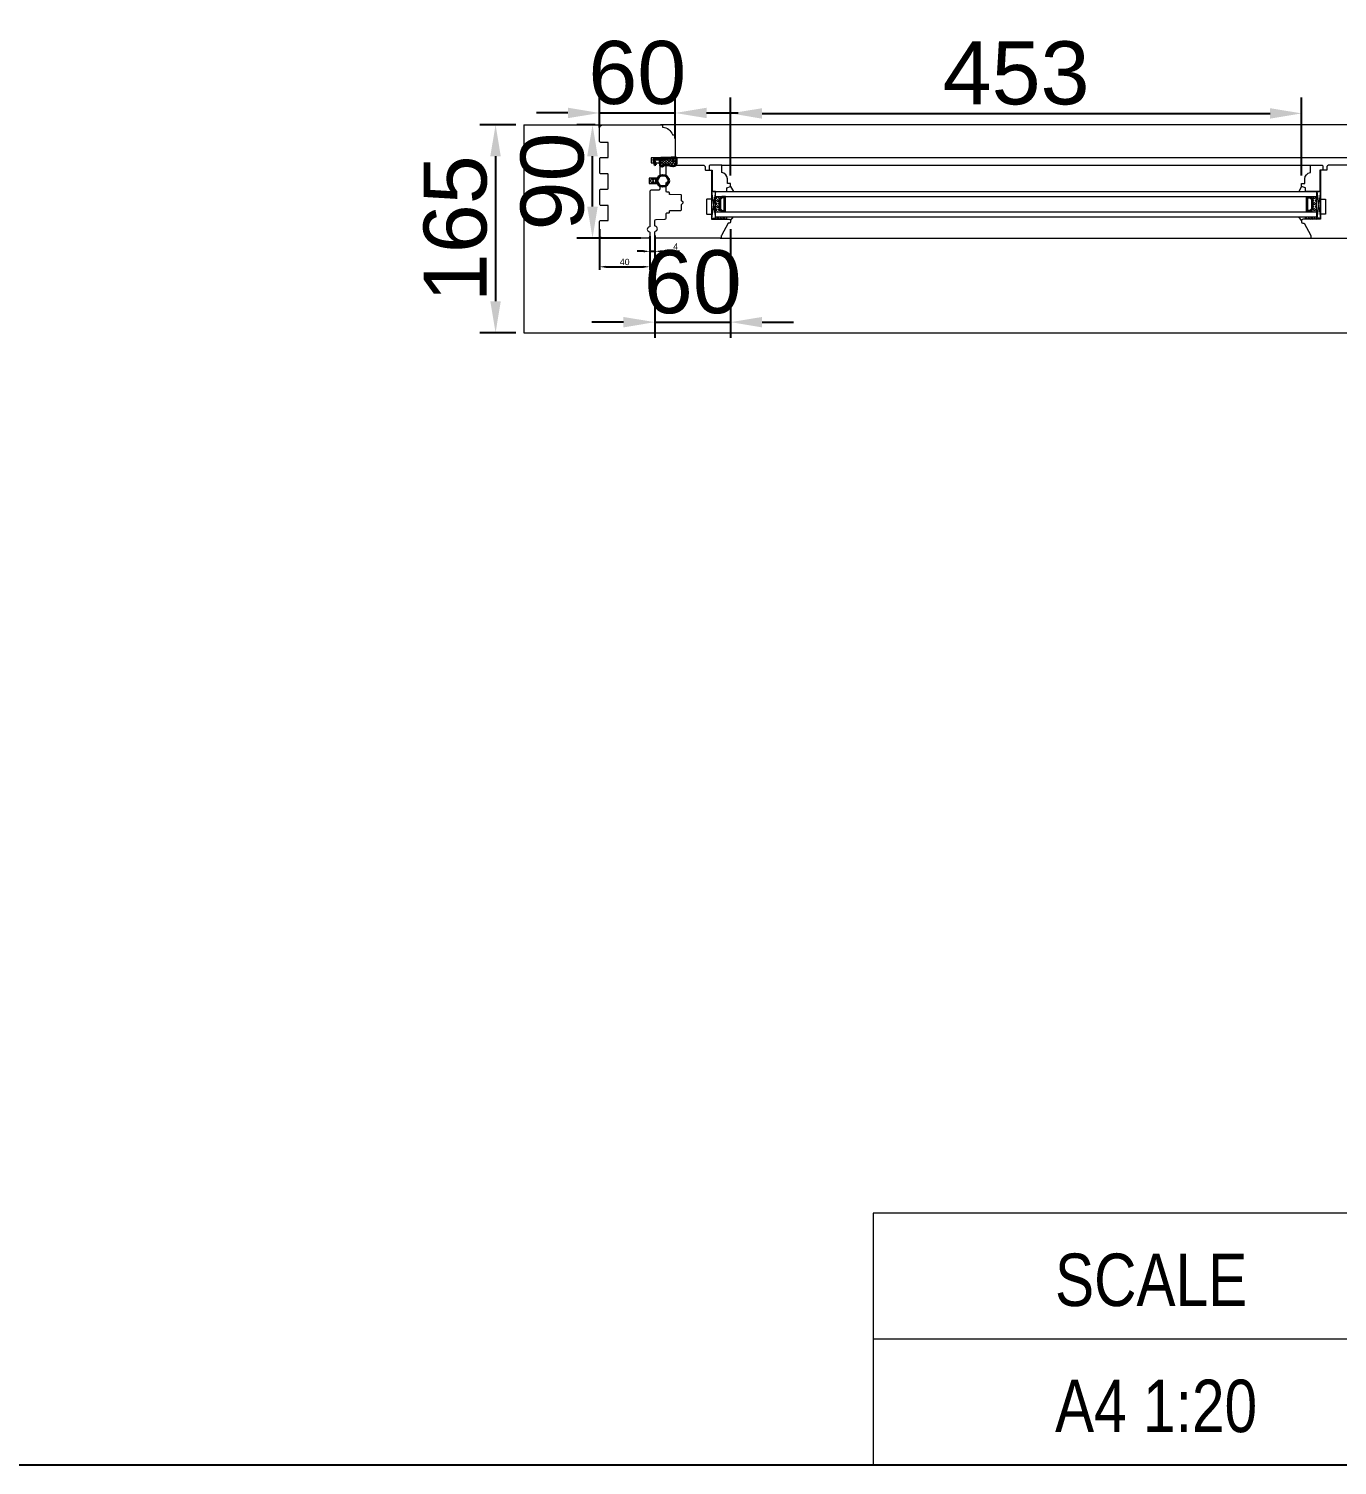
# Model space of a CAD drawing. Header units: millimetres. Extents: x 0 to 182016, y 11 to 3710.
# Drawn here: x 151184 to 152222, y 11 to 1150 of the extents above; entities that cross this region are included whole.
import ezdxf

# ---------------------------------------------------------------- set-up
doc = ezdxf.new("R2010")
doc.units = ezdxf.units.MM
for name, color, linetype, lineweight in [('Matmenys', 10, 'Continuous', 20), ('OTHER', 251, 'Continuous', 13), ('Stakta', 7, 'Continuous', 25), ('Testinės profilio linijos', 7, 'Continuous', 5)]:
    doc.layers.add(name, color=color, linetype=linetype, lineweight=lineweight)
doc.styles.get("Standard").update_dxf_attribs({"font": 'arial.ttf'})
doc.dimstyles.new('2', dxfattribs={"dimscale": 2, "dimtxt": 2.5, "dimasz": 2.5, "dimexe": 1.25, "dimexo": 0.625, "dimtad": 1, "dimtxsty": 'Standard', "dimcen": 2.5, "dimadec": 0, "dimazin": 0, "dimtfac": 1, "dimtmove": 0, "dimatfit": 3, "dimfxl": 1, "dimarcsym": 0})
doc.dimstyles.new('Padidinti matmenys', dxfattribs={"dimscale": 10, "dimtxt": 5, "dimasz": 2.5, "dimexe": 1.25, "dimexo": 0.625, "dimtad": 1, "dimdec": 1, "dimtxsty": 'Standard', "dimcen": 2.5, "dimadec": 0, "dimazin": 0, "dimtfac": 1, "dimtdec": 1, "dimtmove": 0, "dimatfit": 3, "dimfxl": 1, "dimarcsym": 0})

# ---------------------------------------------------------------- blocks, each defined once
blk = doc.blocks.new('*D1606')
at = {"layer": 'Defpoints', "color": 0, "transparency": 16777216}
for p in [(151637.1, 992.8), (151677.1, 987.3), (151677.1, 961.6)]:
    blk.add_point(p, dxfattribs=at)
at = {"layer": 'Matmenys', "color": 0, "lineweight": -2, "transparency": 16777216}
for p, q in [((151637.1, 991.5), (151637.1, 959.1)), ((151677.1, 986), (151677.1, 959.1)), ((151642.1, 961.6), (151672.1, 961.6))]:
    blk.add_line(p, q, dxfattribs=at)
at = {"layer": 'Matmenys', "color": 0, "transparency": 16777216}
for points in [[(151642.1, 962.4), (151642.1, 960.8), (151637.1, 961.6)], [(151672.1, 962.4), (151672.1, 960.8), (151677.1, 961.6)]]:
    blk.add_solid(points, dxfattribs=at)
at = {"layer": 'Matmenys', "color": 0, "lineweight": 5, "transparency": 16777216, "insert": (151657.1, 965.4), "char_height": 5, "attachment_point": 5}
blk.add_mtext('40', dxfattribs=at)
blk = doc.blocks.new('*D1607')
at = {"color": 0, "lineweight": -2, "transparency": 16777216}
for p, q in [((151637.1, 1072), (151637.1, 1096.1)), ((151697.1, 1063.5), (151697.1, 1096.1)), ((151612.1, 1083.6), (151587.1, 1083.6)), ((151637.1, 1083.6), (151697.1, 1083.6)), ((151722.1, 1083.6), (151747.1, 1083.6))]:
    blk.add_line(p, q, dxfattribs=at)
at = {"color": 0, "transparency": 16777216}
for points in [[(151612.1, 1087.8), (151612.1, 1079.5), (151637.1, 1083.6)], [(151722.1, 1087.8), (151722.1, 1079.5), (151697.1, 1083.6)]]:
    blk.add_solid(points, dxfattribs=at)
at = {"layer": 'Defpoints', "color": 0, "transparency": 16777216}
for p in [(151697.1, 1083.6), (151637.1, 1065.8), (151697.1, 1057.3)]:
    blk.add_point(p, dxfattribs=at)
at = {"color": 0, "lineweight": 5, "transparency": 16777216, "insert": (151667.1, 1115.4), "char_height": 50, "attachment_point": 5}
blk.add_mtext('60', dxfattribs=at)
blk = doc.blocks.new('*D1608')
at = {"color": 0, "lineweight": -2, "transparency": 16777216}
for p, q in [((151741.1, 991.5), (151741.1, 905.2)), ((151681.1, 981.3), (151681.1, 905.2)), ((151656.1, 917.7), (151631.1, 917.7)), ((151681.1, 917.7), (151741.1, 917.7)), ((151766.1, 917.7), (151791.1, 917.7))]:
    blk.add_line(p, q, dxfattribs=at)
at = {"color": 0, "transparency": 16777216}
for points in [[(151656.1, 921.8), (151656.1, 913.5), (151681.1, 917.7)], [(151766.1, 921.8), (151766.1, 913.5), (151741.1, 917.7)]]:
    blk.add_solid(points, dxfattribs=at)
at = {"layer": 'Defpoints', "color": 0, "transparency": 16777216}
for p in [(151741.1, 997.8), (151681.1, 987.5), (151741.1, 917.7)]:
    blk.add_point(p, dxfattribs=at)
at = {"color": 0, "lineweight": 5, "transparency": 16777216, "insert": (151711.1, 949.4), "char_height": 50, "attachment_point": 5}
blk.add_mtext('60', dxfattribs=at)
blk = doc.blocks.new('*D1609')
at = {"color": 0, "lineweight": -2, "transparency": 16777216}
for p, q in [((151633.8, 1074.3), (151619.1, 1074.3)), ((151631.6, 1009.3), (151631.6, 1049.3)), ((151669.8, 984.3), (151619.1, 984.3))]:
    blk.add_line(p, q, dxfattribs=at)
at = {"color": 0, "transparency": 16777216}
for points in [[(151627.4, 1049.3), (151635.7, 1049.3), (151631.6, 1074.3)], [(151627.4, 1009.3), (151635.7, 1009.3), (151631.6, 984.3)]]:
    blk.add_solid(points, dxfattribs=at)
at = {"layer": 'Defpoints', "color": 0, "transparency": 16777216}
for p in [(151631.6, 1074.3), (151640.1, 1074.3), (151676.1, 984.3)]:
    blk.add_point(p, dxfattribs=at)
at = {"color": 0, "lineweight": 5, "transparency": 16777216, "insert": (151599.8, 1029.3), "char_height": 50, "attachment_point": 5, "rotation": 90}
blk.add_mtext('90', dxfattribs=at)
blk = doc.blocks.new('*D1610')
at = {"layer": 'Defpoints', "color": 0, "transparency": 16777216}
for p in [(151677.1, 987.3), (151681.1, 987.5), (151681.1, 973.9)]:
    blk.add_point(p, dxfattribs=at)
at = {"layer": 'Matmenys', "color": 0, "lineweight": -2, "transparency": 16777216}
for p, q in [((151677.1, 986), (151677.1, 971.4)), ((151681.1, 986.3), (151681.1, 971.4)), ((151672.1, 973.9), (151667.1, 973.9)), ((151677.1, 973.9), (151681.1, 973.9)), ((151686.1, 973.9), (151700.5, 973.9))]:
    blk.add_line(p, q, dxfattribs=at)
at = {"layer": 'Matmenys', "color": 0, "transparency": 16777216}
for points in [[(151672.1, 974.7), (151672.1, 973), (151677.1, 973.9)], [(151686.1, 974.7), (151686.1, 973), (151681.1, 973.9)]]:
    blk.add_solid(points, dxfattribs=at)
at = {"layer": 'Matmenys', "color": 0, "lineweight": 5, "transparency": 16777216, "insert": (151697.5, 977.6), "char_height": 5, "attachment_point": 5}
blk.add_mtext('4', dxfattribs=at)
blk = doc.blocks.new('*D2053')
at = {"color": 0, "lineweight": -2, "transparency": 16777216}
for p, q in [((151570.8, 1074.3), (151542.2, 1074.3)), ((151554.7, 1049.3), (151554.7, 934.3)), ((151570.8, 909.3), (151542.2, 909.3))]:
    blk.add_line(p, q, dxfattribs=at)
at = {"color": 0, "transparency": 16777216}
for points in [[(151550.5, 1049.3), (151558.8, 1049.3), (151554.7, 1074.3)], [(151550.5, 934.3), (151558.8, 934.3), (151554.7, 909.3)]]:
    blk.add_solid(points, dxfattribs=at)
at = {"layer": 'Defpoints', "color": 0, "transparency": 16777216}
for p in [(151577.1, 1074.3), (151554.7, 909.3), (151577.1, 909.3)]:
    blk.add_point(p, dxfattribs=at)
at = {"color": 0, "lineweight": 5, "transparency": 16777216, "insert": (151522.9, 991.8), "char_height": 50, "attachment_point": 5, "rotation": 90}
blk.add_mtext('165', dxfattribs=at)
blk = doc.blocks.new('*D1227')
at = {"color": 0, "lineweight": -2, "transparency": 16777216}
for p, q in [((151741.1, 1034), (151741.1, 1095.8)), ((152194.1, 1034), (152194.1, 1095.8)), ((151766.1, 1083.3), (152169.1, 1083.3))]:
    blk.add_line(p, q, dxfattribs=at)
at = {"color": 0, "transparency": 16777216}
for points in [[(151766.1, 1087.4), (151766.1, 1079.1), (151741.1, 1083.3)], [(152169.1, 1087.4), (152169.1, 1079.1), (152194.1, 1083.3)]]:
    blk.add_solid(points, dxfattribs=at)
at = {"layer": 'Defpoints', "color": 0, "transparency": 16777216}
for p in [(152194.1, 1083.3), (151741.1, 1027.8), (152194.1, 1027.8)]:
    blk.add_point(p, dxfattribs=at)
at = {"color": 0, "lineweight": 5, "transparency": 16777216, "insert": (151967.6, 1115.1), "char_height": 50, "attachment_point": 5}
blk.add_mtext('453', dxfattribs=at)

msp = doc.modelspace()

# ---------------------------------------------------------------- hatches: boundary and pattern name
at = {"lineweight": 0}
h = msp.add_hatch(dxfattribs=at)
h.set_pattern_fill('HEX', color=256, scale=0.25, angle=90, style=0)
h.set_pattern_definition([(90, (133381.792, -11902.136), (1.374815, -4e-16), [0.79375, -1.5875]), (330, (133381.792, -11902.136), (-0.6874075, -1.190624716), [0.79375, -1.5875]), (30, (133381.792, -11901.3422), (0.6874075, -1.190624716), [0.79375, -1.5875])])
h.paths.add_polyline_path([(151729.0629916, 1005.2723005), (151734.0629916, 1005.2723005), (151732.0629916, 1007.2723005), (151732.0629916, 1015.2723005), (151734.0629916, 1017.2723005), (151729.0629916, 1017.2730095)])
h = msp.add_hatch(dxfattribs=at)
h.set_pattern_fill('JIS_WOOD', color=256, angle=90, style=0)
h.set_pattern_definition([(45, (133381.792, -11902.136), (0.5, -0.5), [])])
h.paths.add_polyline_path([(151732.0629916, 1015.2723005), (151732.0629916, 1007.2723005), (151734.0629916, 1005.2723005), (151737.0629916, 1005.2723005), (151737.0807251, 1017.308883), (151734.0629916, 1017.2723005)])
h.paths.add_polyline_path([(151733.0629916, 1007.686514), (151733.0629916, 1014.8580869), (151734.4772052, 1016.2723005), (151736.0629916, 1016.2723005), (151736.0629916, 1006.2723005), (151734.4772052, 1006.2723005)], flags=16)
h = msp.add_hatch(dxfattribs=at)
h.set_pattern_fill('JIS_WOOD', color=256, angle=90, style=0)
h.set_pattern_definition([(45, (133455.2891, -11902.136), (0.5, -0.5), [])])
h.paths.add_polyline_path([(152203.0602217, 1015.2723005), (152203.0602217, 1007.2723005), (152201.0602217, 1005.2723005), (152198.0602217, 1005.2723005), (152198.0424883, 1017.308883), (152201.0602217, 1017.2723005)])
h.paths.add_polyline_path([(152202.0602217, 1007.686514), (152202.0602217, 1014.8580869), (152200.6460082, 1016.2723005), (152199.0602217, 1016.2723005), (152199.0602217, 1006.2723005), (152200.6460082, 1006.2723005)], flags=16)
h = msp.add_hatch(dxfattribs=at)
h.set_pattern_fill('HEX', color=256, scale=0.25, angle=90, style=0)
h.set_pattern_definition([(90, (133455.2891, -11902.136), (1.374815, -4e-16), [0.79375, -1.5875]), (330, (133455.2891, -11902.136), (-0.6874075, -1.190624716), [0.79375, -1.5875]), (30, (133455.2891, -11901.3422), (0.6874075, -1.190624716), [0.79375, -1.5875])])
h.paths.add_polyline_path([(152206.0602217, 1005.2723005), (152201.0602217, 1005.2723005), (152203.0602217, 1007.2723005), (152203.0602217, 1015.2723005), (152201.0602217, 1017.2723005), (152206.0602217, 1017.2730095)])
at = {"lineweight": 0, "ltscale": 0.5}
h = msp.add_hatch(dxfattribs=at)
h.set_pattern_fill('ANSI37', color=256, scale=0.5, angle=90, style=0)
h.set_pattern_definition([(135, (151725.563, 999.273), (-1.12253, -1.12253), []), (225, (151725.563, 999.273), (1.12253, -1.12253), [])])
h.paths.add_polyline_path([(151738.0629916, 1001.2730095), (151729.0629916, 1001.2730095), (151729.0629916, 999.2730095), (151738.0629916, 999.2730095)])
h = msp.add_hatch(dxfattribs=at)
h.set_pattern_fill('ANSI37', color=256, scale=0.5, angle=90, style=0)
h.set_pattern_definition([(135, (151799.0601, 999.273), (-1.122532, -1.122532), []), (225, (151799.0601, 999.273), (1.122532, -1.122532), [])])
h.paths.add_polyline_path([(152197.0602217, 1001.2730095), (152206.0602217, 1001.2730095), (152206.0602217, 999.2730095), (152197.0602217, 999.2730095)])
at = {"layer": 'Matmenys'}
h = msp.add_hatch(dxfattribs=at)
h.set_pattern_fill('ANSI37', color=252, scale=0.5, angle=-180, style=0)
h.set_pattern_definition([(225, (-4231.9268, -1098434.419), (1.1225320151, -1.1225320151), []), (315, (-4231.9268, -1098434.419), (1.1225320151, 1.1225320151), [])])
edge = h.paths.add_edge_path()
edge.add_arc((151695.1488398, 1047.3927394), 0.1, 363.5893456117, 453.5893456117, ccw=False)
edge.add_line((151695.2486437, 1047.3989999), (151695.3457269, 1045.8513141))
edge.add_arc((151695.5952365, 1045.8669653), 0.25, 183.5893456117, 363.5893456117)
edge.add_line((151695.8447461, 1045.8826166), (151695.7163604, 1047.9293215))
edge.add_arc((151695.6165565, 1047.923061), 0.1, 363.5893456117, 453.589345619)
edge.add_line((151695.6102961, 1048.0228649), (151695.6055511, 1048.0985079))
edge.add_line((151695.6055511, 1048.0985079), (151697.587352, 1048.2228222))
edge.add_spline(control_points=[(151697.587352, 1048.2228222), (151697.6665105, 1048.2110199), (151697.7365021, 1048.1998443), (151697.820253, 1048.1780504), (151697.8438173, 1048.1686646), (151697.8677003, 1048.1559697), (151697.8757599, 1048.1497205), (151697.9002477, 1048.1241317), (151697.9191406, 1048.0948947), (151697.952844, 1047.9905749), (151697.9659659, 1047.9176426), (151697.9856681, 1047.6646596), (151697.9751697, 1047.4508255), (151697.9558416, 1047.0083471), (151697.9513662, 1046.7890182), (151697.95029, 1046.3691273), (151697.953322, 1046.1660411), (151697.9660324, 1045.5758338), (151697.9792089, 1045.2077837), (151697.9789472, 1044.4546023), (151697.9604509, 1044.0778524), (151697.8572645, 1043.484748), (151697.7973705, 1043.257177), (151697.6443349, 1042.8600758), (151697.5615855, 1042.6882881), (151697.3575853, 1042.3471204), (151697.2374705, 1042.1809177), (151696.9700254, 1041.889758), (151696.8223517, 1041.766178), (151696.5411672, 1041.6064593), (151696.4058709, 1041.5589053), (151696.1045721, 1041.4993004), (151695.9409721, 1041.488597), (151695.3563753, 1041.5023409), (151694.8924597, 1041.5970951), (151693.9999636, 1041.7688374), (151693.5728833, 1041.852532), (151692.4945347, 1042.0637183), (151691.8364841, 1042.1974524), (151690.8433822, 1042.3223784), (151690.5397811, 1042.3528723), (151689.9177375, 1042.3772077), (151689.6018334, 1042.369667), (151689.0526252, 1042.2847826), (151688.8165418, 1042.2234439), (151688.4158904, 1042.0509836), (151688.2572578, 1041.9561351), (151687.9585991, 1041.7718668), (151687.8171418, 1041.6820093), (151687.5153589, 1041.5259262), (151687.3503062, 1041.455956), (151686.9851845, 1041.3362248), (151686.7842344, 1041.2932223), (151686.4448178, 1041.2693236), (151686.3028323, 1041.2825294), (151686.1076116, 1041.3425687), (151686.0422838, 1041.3793088), (151685.9155605, 1041.4878579), (151685.8563826, 1041.5599241), (151685.6993051, 1041.8240117), (151685.6178054, 1042.06512), (151685.5011881, 1042.615531), (151685.4646566, 1042.9237261), (151685.4113851, 1043.5199439), (151685.3921626, 1043.8074948), (151685.3488032, 1044.3379847), (151685.326667, 1044.5862432), (151685.2904527, 1044.9910455), (151685.2763663, 1045.1484488), (151685.2482442, 1045.4723812), (151685.2332081, 1045.6506984), (151685.1649231, 1045.9535655), (151685.1292881, 1046.0713875), (151685.0336913, 1046.2838663), (151684.9805444, 1046.3777811), (151684.8619036, 1046.5229748), (151684.8062814, 1046.5779929), (151684.6825142, 1046.6670849), (151684.6188871, 1046.6999643), (151684.5000231, 1046.7481325), (151684.4429461, 1046.7650137), (151684.3423657, 1046.7909576), (151684.2979701, 1046.8006752), (151684.2569738, 1046.8097112)], knot_values=[0, 0, 0, 0, 0.2245066002, 0.2245066002, 0.377043448, 0.377043448, 0.5295802957, 0.5295802957, 0.8082977366, 0.8082977366, 1.0870151774, 1.0870151774, 1.6244414062, 1.6244414062, 2.161867635, 2.161867635, 2.6992938638, 2.6992938638, 3.7741463214, 3.7741463214, 5.0334406395, 5.0334406395, 5.8656302806, 5.8656302806, 6.5060139406, 6.5060139406, 7.1463976006, 7.1463976006, 7.7996240151, 7.7996240151, 8.3563201169, 8.3563201169, 8.9130162187, 8.9130162187, 10.239934143, 10.239934143, 11.5668520673, 11.5668520673, 13.5970761059, 13.5970761059, 14.4582175179, 14.4582175179, 15.3193589298, 15.3193589298, 15.9856015553, 15.9856015553, 16.5061017172, 16.5061017172, 17.0266018791, 17.0266018791, 17.547102041, 17.547102041, 18.1672448488, 18.1672448488, 18.7176261004, 18.7176261004, 19.1465766047, 19.1465766047, 19.5755271091, 19.5755271091, 20.3898249977, 20.3898249977, 21.2041228863, 21.2041228863, 21.9655448497, 21.9655448497, 22.7269668131, 22.7269668131, 23.2229068178, 23.2229068178, 23.7188468224, 23.7188468224, 24.0184411081, 24.0184411081, 24.2549295987, 24.2549295987, 24.4119994701, 24.4119994701, 24.5501072405, 24.5501072405, 24.6882150108, 24.6882150108, 24.8099116426, 24.8099116426, 24.8099116426, 24.8099116426], degree=3, periodic=0)
edge.add_line((151684.2569738, 1046.8097112), (151695.1425793, 1047.4925432))

# ---------------------------------------------------------------- linework, layer by layer
at = {"lineweight": 5}
for p, q in [((151577.0629913, 1074.2730095), (151577.0629913, 909.2730095)), ((151577.0629913, 1074.2730095), (151640.0629916, 1074.2730095)), ((151577.0629913, 909.2730095), (154162.0519125, 909.2730095))]:
    msp.add_line(p, q, dxfattribs=at)
at = {"color": 1}
for p, q in [((151697.6315923, 1048.5195423), (151682.3067768, 1047.5582476)), ((151697.587352, 1048.2228222), (151682.3524073, 1047.2671649)), ((151684.192401, 1046.516743), (151682.4319497, 1046.4063134))]:
    msp.add_line(p, q, dxfattribs=at)
for p, q in [((151680.6551047, 1048.0865894), (151679.6247634, 1047.0201247)), ((151679.6247634, 1047.0201247), (151679.6560659, 1046.5211055)), ((151679.6560659, 1046.5211055), (151679.8033518, 1046.5303445)), ((151679.8033518, 1046.5303445), (151680.7867983, 1042.183254)), ((151680.3088142, 1046.5620511), (151695.1425793, 1047.4925432)), ((151680.3088142, 1046.5620511), (151680.5460091, 1045.5135879)), ((151681.4027454, 1048.1334874), (151680.3520321, 1047.0657448)), ((151680.3520321, 1047.0657448), (151695.6102961, 1048.0228649)), ((151680.5460091, 1045.5135879), (151681.0336851, 1045.6239153)), ((151680.6551047, 1048.0865894), (151681.4027454, 1048.1334874)), ((151680.7867983, 1042.183254), (151681.7621503, 1042.4039088)), ((151681.0336851, 1045.6239153), (151681.7621503, 1042.4039088)), ((151695.2486437, 1047.3989999), (151695.3457269, 1045.8513141)), ((151695.6102961, 1048.0228649), (151695.6055511, 1048.0985079)), ((151695.7163604, 1047.9293215), (151695.8447461, 1045.8826166))]:
    msp.add_line(p, q)
at = {"lineweight": 9}
for p, q in [((151734.0629916, 1042.2730095), (152201.0602217, 1042.2730095)), ((151729.0630767, 1021.2730095), (152206.0601367, 1021.2730095)), ((151729.0630767, 1017.2730095), (152206.0601367, 1017.2730095)), ((151729.0630767, 1005.2730095), (152206.0601367, 1005.2730095)), ((151729.0630767, 1001.2730095), (152206.0601367, 1001.2730095))]:
    msp.add_line(p, q, dxfattribs=at)
at = {"lineweight": 0}
for p, q in [((151729.0629916, 1021.2723005), (151726.0629916, 1000.2723005)), ((151726.0629916, 1021.2723005), (151729.0629916, 1000.2723005)), ((151741.0629916, 1025.2730095), (151743.3496568, 1021.2730095)), ((152194.0602217, 1025.2730095), (152191.7735566, 1021.2730095)), ((152206.0602217, 1021.2723005), (152209.0602217, 1000.2723005)), ((152209.0602217, 1021.2723005), (152206.0602217, 1000.2723005)), ((151738.0629916, 999.2730095), (151738.0629916, 1001.2730095)), ((151741.0629916, 998.2730095), (151743.3496568, 1001.2730095)), ((152194.0602217, 998.2730095), (152191.7735566, 1001.2730095)), ((152197.0602217, 999.2730095), (152197.0602217, 1001.2730095)), ((152206.0602217, 999.2730095), (152206.0602217, 1002.2730095)), ((155554.5935085, 210.9357406), (151854.1332241, 210.9357406)), ((151854.1332241, 210.9357406), (151854.1332241, 10.9108603)), ((152581.0997415, 110.9233004), (151854.1332241, 110.9233004))]:
    msp.add_line(p, q, dxfattribs=at)
msp.add_lwpolyline([(155554.5935085, 3710.4502728), (155554.5935085, 10.9108603), (150055.2781657, 10.9108603), (150055.2781657, 3710.4502728)], close=True)
for points in [[(151734.0629916, 1036.2730095), (151734.0629916, 1042.2730095), (151725.0629916, 1042.2730095, 0.4142135624), (151724.0629916, 1041.2730095), (151724.0629916, 1038.2730095), (151726.5629916, 1038.2730095), (151726.5629916, 1021.2730095), (151738.0629916, 1021.2730095), (151738.0629916, 1024.2730095), (151741.0629916, 1025.2730095), (151741.0629916, 1027.7730095), (151738.5629916, 1027.7730095), (151738.5629916, 1031.2980723, 0.3851703882), (151734.0629916, 1036.2730095)], [(152201.0602217, 1036.2730095), (152201.0602217, 1042.2730095), (152210.0602217, 1042.2730095, -0.4142135624), (152211.0602217, 1041.2730095), (152211.0602217, 1038.2730095), (152208.5602217, 1038.2730095), (152208.5602217, 1021.2730095), (152197.0602217, 1021.2730095), (152197.0602217, 1024.2730095), (152194.0602217, 1025.2730095), (152194.0602217, 1027.7730095), (152196.5602217, 1027.7730095), (152196.5602217, 1031.2980723, -0.3851703882), (152201.0602217, 1036.2730095)]]:
    msp.add_lwpolyline(points, format="xyb", dxfattribs=at)
for points in [[(151726.0629916, 1021.2723005), (151726.0629916, 1000.2723005), (151729.0629916, 1000.2723005), (151729.0629916, 1021.2723005)], [(151732.0629916, 1015.2723005), (151732.0629916, 1007.2723005), (151734.0629916, 1005.2723005), (151737.0629916, 1005.2723005), (151737.0629916, 1017.2723005), (151734.0629916, 1017.2723005)], [(151733.0629916, 1014.8580869), (151733.0629916, 1007.686514), (151734.4772052, 1006.2723005), (151736.0629916, 1006.2723005), (151736.0629916, 1016.2723005), (151734.4772052, 1016.2723005)], [(152203.0602217, 1015.2723005), (152203.0602217, 1007.2723005), (152201.0602217, 1005.2723005), (152198.0602217, 1005.2723005), (152198.0602217, 1017.2723005), (152201.0602217, 1017.2723005)], [(152202.0602217, 1014.8580869), (152202.0602217, 1007.686514), (152200.6460082, 1006.2723005), (152199.0602217, 1006.2723005), (152199.0602217, 1016.2723005), (152200.6460082, 1016.2723005)], [(152209.0602217, 1021.2723005), (152209.0602217, 1000.2723005), (152206.0602217, 1000.2723005), (152206.0602217, 1021.2723005)]]:
    msp.add_lwpolyline(points, close=True, dxfattribs=at)
at = {"color": 18, "linetype": 'ByBlock', "true_color": 0x000000}
for radius in [4.85, 4.25]:
    msp.add_circle((151687.4555058, 1029.771944), radius, dxfattribs=at)
for centre, radius, start, end in [((151695.1488398, 1047.3927394), 0.1, 3.5893456092, 93.5893456125), ((151695.5952365, 1045.8669653), 0.25, 183.5893456092, 3.5893456092), ((151695.6165565, 1047.923061), 0.1, 3.5893456092, 93.5893456125)]:
    msp.add_arc(centre, radius, start, end)
at = {"color": 1}
msp.add_spline([(151697.6315923, 1048.5195423), (151697.9930926, 1048.4290455), (151698.2626335, 1047.1551871), (151697.7742442, 1042.4628141), (151696.7310464, 1041.3728078), (151694.5675745, 1041.3541914), (151692.8695347, 1041.6845653), (151690.7040938, 1042.0314817), (151688.6673721, 1041.8320529), (151687.8391274, 1041.3558839), (151685.9845872, 1041.0756205), (151685.0921413, 1043.7877991), (151684.9649738, 1045.2666747), (151684.8470024, 1045.9539426), (151684.5447968, 1046.3958279), (151684.192401, 1046.516743)], degree=3, dxfattribs=at)
msp.add_open_spline([(151697.587352, 1048.2228222), (151697.6665105, 1048.2110199), (151697.7365021, 1048.1998443), (151697.820253, 1048.1780504), (151697.8438173, 1048.1686646), (151697.8677003, 1048.1559697), (151697.8757599, 1048.1497205), (151697.9002477, 1048.1241317), (151697.9191406, 1048.0948947), (151697.952844, 1047.9905749), (151697.9659659, 1047.9176426), (151697.9856681, 1047.6646596), (151697.9751697, 1047.4508255), (151697.9558416, 1047.0083471), (151697.9513662, 1046.7890182), (151697.95029, 1046.3691273), (151697.953322, 1046.1660411), (151697.9660324, 1045.5758338), (151697.9792089, 1045.2077837), (151697.9789472, 1044.4546023), (151697.9604509, 1044.0778524), (151697.8572645, 1043.484748), (151697.7973705, 1043.257177), (151697.6443349, 1042.8600758), (151697.5615855, 1042.6882881), (151697.3575853, 1042.3471204), (151697.2374705, 1042.1809177), (151696.9700254, 1041.889758), (151696.8223517, 1041.766178), (151696.5411672, 1041.6064593), (151696.4058709, 1041.5589053), (151696.1045721, 1041.4993004), (151695.9409721, 1041.488597), (151695.3563753, 1041.5023409), (151694.8924597, 1041.5970951), (151693.9999636, 1041.7688374), (151693.5728833, 1041.852532), (151692.4945347, 1042.0637183), (151691.8364841, 1042.1974524), (151690.8433822, 1042.3223784), (151690.5397811, 1042.3528723), (151689.9177375, 1042.3772077), (151689.6018334, 1042.369667), (151689.0526252, 1042.2847826), (151688.8165418, 1042.2234439), (151688.4158904, 1042.0509836), (151688.2572578, 1041.9561351), (151687.9585991, 1041.7718668), (151687.8171418, 1041.6820093), (151687.5153589, 1041.5259262), (151687.3503062, 1041.455956), (151686.9851845, 1041.3362248), (151686.7842344, 1041.2932223), (151686.4448178, 1041.2693236), (151686.3028323, 1041.2825294), (151686.1076116, 1041.3425687), (151686.0422838, 1041.3793088), (151685.9155605, 1041.4878579), (151685.8563826, 1041.5599241), (151685.6993051, 1041.8240117), (151685.6178054, 1042.06512), (151685.5011881, 1042.615531), (151685.4646566, 1042.9237261), (151685.4113851, 1043.5199439), (151685.3921626, 1043.8074948), (151685.3488032, 1044.3379847), (151685.326667, 1044.5862432), (151685.2904527, 1044.9910455), (151685.2763663, 1045.1484488), (151685.2482442, 1045.4723812), (151685.2332081, 1045.6506984), (151685.1649231, 1045.9535655), (151685.1292881, 1046.0713875), (151685.0336913, 1046.2838663), (151684.9805444, 1046.3777811), (151684.8619036, 1046.5229748), (151684.8062814, 1046.5779929), (151684.6825142, 1046.6670849), (151684.6188871, 1046.6999643), (151684.5000231, 1046.7481325), (151684.4429461, 1046.7650137), (151684.3423657, 1046.7909576), (151684.2979701, 1046.8006752), (151684.2569738, 1046.8097112)], degree=3, knots=[0, 0, 0, 0, 0.2245066002, 0.2245066002, 0.377043448, 0.377043448, 0.5295802957, 0.5295802957, 0.8082977366, 0.8082977366, 1.0870151774, 1.0870151774, 1.6244414062, 1.6244414062, 2.161867635, 2.161867635, 2.6992938638, 2.6992938638, 3.7741463214, 3.7741463214, 5.0334406395, 5.0334406395, 5.8656302806, 5.8656302806, 6.5060139406, 6.5060139406, 7.1463976006, 7.1463976006, 7.7996240151, 7.7996240151, 8.3563201169, 8.3563201169, 8.9130162187, 8.9130162187, 10.239934143, 10.239934143, 11.5668520673, 11.5668520673, 13.5970761059, 13.5970761059, 14.4582175179, 14.4582175179, 15.3193589298, 15.3193589298, 15.9856015553, 15.9856015553, 16.5061017172, 16.5061017172, 17.0266018791, 17.0266018791, 17.547102041, 17.547102041, 18.1672448488, 18.1672448488, 18.7176261004, 18.7176261004, 19.1465766047, 19.1465766047, 19.5755271091, 19.5755271091, 20.3898249977, 20.3898249977, 21.2041228863, 21.2041228863, 21.9655448497, 21.9655448497, 22.7269668131, 22.7269668131, 23.2229068178, 23.2229068178, 23.7188468224, 23.7188468224, 24.0184411081, 24.0184411081, 24.2549295987, 24.2549295987, 24.4119994701, 24.4119994701, 24.5501072405, 24.5501072405, 24.6882150108, 24.6882150108, 24.8099116426, 24.8099116426, 24.8099116426, 24.8099116426], dxfattribs=at)
at = {"layer": 'OTHER'}
msp.add_lwpolyline([(151682.652296, 1029.1619178), (151681.2363871, 1029.1619178), (151681.2363871, 1027.5166365), (151680.710705, 1027.5166365), (151679.967364, 1029.1619178), (151679.1747443, 1029.1619178), (151679.1747443, 1027.5166365), (151678.9558535, 1027.5166365), (151677.4529723, 1029.771944), (151678.9558535, 1032.0272515), (151679.1747443, 1032.0272515), (151679.1747443, 1030.3819701), (151679.967364, 1030.3819701), (151680.710705, 1032.0272515), (151681.2363871, 1032.0272515), (151681.2363871, 1030.3819701), (151682.652296, 1030.3819701)], dxfattribs=at)
at = {"layer": 'Stakta', "color": 18, "lineweight": 5, "true_color": 0x000000}
for points in [[(151685.0629916, 1034.576351, -0.2720281141), (151684.8063781, 1034.1395868, 0.164173551), (151682.6576669, 1031.771944), (151676.5629916, 1031.771944), (151676.5629916, 1027.771944), (151682.6576669, 1027.771944, 0.164173551), (151684.8063781, 1025.4043012, -0.2720281141), (151685.0629916, 1024.9675369), (151685.0629916, 1023.3341357, -0.4116598905), (151684.0717182, 1022.3341738), (151678.0542651, 1022.2816602, 0.4116598905), (151677.0629916, 1021.2816983), (151677.0629916, 993.7224993, -0.3563939587), (151676.6629916, 993.2326013, 0.8164965809), (151676.6629916, 989.3134177, -0.3563939587), (151677.0629916, 988.8235198), (151677.0629916, 985.7730095, -0.4142135624), (151675.5629916, 984.2730095), (151640.0629913, 984.2730095, -0.4142135624), (151637.0629913, 987.2730095), (151637.0629913, 997.2730095, -0.4142135624), (151638.0629913, 998.2730095), (151643.5629913, 998.2730095, 0.4142135624), (151644.0629913, 998.7730095), (151644.0629913, 1009.7730095, 0.4142135624), (151643.5629913, 1010.2730095), (151638.2629913, 1010.2730095, -0.4142135624), (151637.2629913, 1011.2730095), (151637.2629913, 1022.2730095, -0.4142135624), (151638.2629913, 1023.2730095), (151643.5629913, 1023.2730095, 0.4142135624), (151644.0629913, 1023.7730095), (151644.0629913, 1034.7730095, 0.4142135624), (151643.5629913, 1035.2730095), (151638.2629913, 1035.2730095, -0.4142135624), (151637.2629913, 1036.2730095), (151637.2629913, 1047.2730095, -0.4142135624), (151638.2629913, 1048.2730095), (151643.5629913, 1048.2730095, 0.4142135624), (151644.0629913, 1048.7730095), (151644.0629913, 1059.7730095, 0.4142135624), (151643.5629913, 1060.2730095), (151638.0629913, 1060.2730095, -0.4142135624), (151637.0629913, 1061.2730095), (151637.0629913, 1071.2730095, -0.4142135624), (151640.0629913, 1074.2730095), (151686.0629916, 1074.2730095, -0.4142135624), (151687.0629916, 1073.2730095), (151687.0629916, 1072.5636829, 0.4001549105), (151687.3485263, 1072.2640318, -0.3090857966), (151694.997837, 1066.4757486, 0.3199404334), (151695.2796601, 1066.2711187), (151696.0717182, 1066.2642065, -0.4116598905), (151697.0629916, 1065.2642446), (151697.0629916, 1049.3690431, -0.4116598905), (151696.0717182, 1048.3690812), (151686.0542651, 1048.2816602, 0.2023892741), (151685.3404345, 1047.9730095), (151678.0629916, 1047.9730095), (151678.0629916, 1043.9730095), (151685.0629916, 1043.9730095)], [(151692.5629916, 1004.6627162), (151692.5629916, 1005.7158378, -0.4091108014), (151693.0542654, 1006.2157616), (151701.7682274, 1006.3678644, 0.4091108014), (151702.0629916, 1006.6678187), (151702.0629916, 1010.6916387, -0.1989123674), (151702.2094383, 1011.0451921), (151703.4751237, 1012.3108775, 0.4142135624), (151703.4751237, 1012.7351416), (151702.2094383, 1014.000827, -0.1989123674), (151702.0629916, 1014.3543804), (151702.0629916, 1018.3782003, 0.4091108014), (151701.7682274, 1018.6781547), (151693.0542654, 1018.8302574, -0.4091108014), (151692.5629916, 1019.3301813), (151692.5629916, 1020.3833029, 0.4040262259), (151692.2734615, 1020.6831201), (151690.5455419, 1020.7434604, -0.4040262258), (151690.0629916, 1021.2431558), (151690.0629916, 1028.3235198, -0.3563939587), (151690.4629916, 1028.8134177, 0.8164965809), (151690.4629916, 1032.7326013, -0.3563939587), (151690.0629916, 1033.2224993), (151690.0629916, 1041.2730095, -0.4142135624), (151691.0629916, 1042.2730095), (151719.0629916, 1042.2730095, -0.4142135624), (151721.0629916, 1040.2730095), (151721.0629916, 1038.5704029, 0.4116598905), (151721.3603737, 1038.2704143), (151725.5673549, 1038.2337005, -0.4116598905), (151726.0629916, 1037.7337196), (151726.0629916, 1015.8035726, -0.4116598905), (151725.5673549, 1015.3035916), (151722.3603737, 1015.2756047, 0.4116598905), (151722.0629916, 1014.9756162), (151722.0629916, 1003.5704029, 0.4116598905), (151722.3603737, 1003.2704143), (151725.5673549, 1003.2424274, -0.4116598905), (151726.0629916, 1002.7424464), (151726.0629916, 999.2730095), (151740.0629916, 999.2730095, -0.4142135624), (151741.0629916, 998.2730095), (151741.0629916, 997.2817745, -0.4116598905), (151740.0717182, 996.2818125), (151739.0629916, 996.2730095), (151733.8044235, 986.3830813, 0.1227845609), (151733.7458973, 986.1483455), (151733.7458973, 985.2730095, -0.4142135624), (151732.7458973, 984.2730095), (151682.0629916, 984.2730095, -0.4142135624), (151681.0629916, 985.2730095), (151681.0629916, 989.3235198, -0.3563939587), (151681.4629916, 989.8134177, 0.8164965809), (151681.4629916, 993.7326013, -0.3563939587), (151681.0629916, 994.2224993), (151681.0629916, 998.2031565, -0.4116598905), (151682.0542651, 999.2031184), (151689.0717182, 999.2643588, 0.4116598905), (151690.0629916, 1000.2643207), (151690.0629916, 1003.8028461, -0.4040361542), (151690.5455419, 1004.3025586), (151692.2734615, 1004.3628989, 0.4040262258)]]:
    msp.add_lwpolyline(points, format="xyb", close=True, dxfattribs=at)
msp.add_lwpolyline([(152241.7198053, 1042.2730095), (152216.0602217, 1042.2730095, 0.4142135624), (152214.0602217, 1040.2730095), (152214.0602217, 1038.5704029, -0.4116598905), (152213.7628397, 1038.2704143), (152209.5558585, 1038.2337005, 0.4116598905), (152209.0602217, 1037.7337196), (152209.0602217, 1015.8035726, 0.4116598905), (152209.5558585, 1015.3035916), (152212.7628397, 1015.2756047, -0.4116598905), (152213.0602217, 1014.9756162), (152213.0602217, 1003.5704029, -0.4116598905), (152212.7628397, 1003.2704143), (152209.5558585, 1003.2424274, 0.4116598905), (152209.0602217, 1002.7424464), (152209.0602217, 999.2730095), (152195.0602217, 999.2730095, 0.4142135624), (152194.0602217, 998.2730095), (152194.0602217, 997.2817745, 0.4116598905), (152195.0514952, 996.2818125), (152196.0602217, 996.2730095), (152201.3187899, 986.3830813, -0.1227845609), (152201.3773161, 986.1483455), (152201.3773161, 985.2730095, 0.4142135624), (152202.3773161, 984.2730095), (152253.0602217, 984.2730095, 0.4142135624)], format="xyb", dxfattribs=at)
at = {"layer": 'Testinės profilio linijos', "lineweight": 5}
for p, q in [((154073.0518814, 1074.2730095), (151685.5629916, 1074.2730095)), ((151685.9314543, 1048.2730095), (152249.1917592, 1048.2730095)), ((151732.7458771, 984.2730095), (154026.3690065, 984.2730095))]:
    msp.add_line(p, q, dxfattribs=at)

# ---------------------------------------------------------------- texts
at = {"lineweight": 0, "width": 0.8}
for s, p in [('SCALE', (151998.474786, 137.2134153)), ('A4 1:20', (151998.474786, 37.2009752))]:
    msp.add_text(s, height=41.62239482, dxfattribs=at).set_placement(p)

# ---------------------------------------------------------------- dimensions: what is measured, and where the dimension line sits
at = {"color": 1, "lineweight": 5}
for base, p1, p2, angle, picture, middle in [((151697.0629916, 1083.6400156), (151637.0629916, 1065.7730095), (151697.0629916, 1057.2730095), 180, '*D1607', (151667.0629916, 1083.6400156)), ((151631.5675978, 1074.2730095), (151676.0629916, 984.2730095), (151640.0629916, 1074.2730095), 90, '*D1609', (151631.5675978, 1029.2730095)), ((151741.0629916, 917.6632767), (151681.0629916, 987.5230095), (151741.0629916, 997.7730095), 180, '*D1608', (151711.0629916, 917.6632767))]:
    dim = msp.add_linear_dim(base=base, p1=p1, p2=p2, angle=angle, dimstyle='Padidinti matmenys', dxfattribs=at)
    dim.commit()
    dim.dimension.update_dxf_attribs({"geometry": picture, "text_midpoint": middle, "dimtype": 160})
dim = msp.add_linear_dim(base=(152194.0602217, 1083.2657867), p1=(151741.0629916, 1027.7730095), p2=(152194.0602217, 1027.7730095), dimstyle='Padidinti matmenys', dxfattribs=at)
dim.commit()
dim.dimension.update_dxf_attribs({"geometry": '*D1227', "text_midpoint": (151967.5616067, 1115.0614893)})
dim = msp.add_linear_dim(base=(151554.6614019, 909.2730095), p1=(151577.0629913, 1074.2730095), p2=(151577.0629913, 909.2730095), angle=90, dimstyle='Padidinti matmenys', dxfattribs=at)
dim.commit()
dim.dimension.update_dxf_attribs({"geometry": '*D2053', "text_midpoint": (151522.8827525, 991.7730095)})
at = {"layer": 'Matmenys', "lineweight": 5}
for base, p1, p2, picture, middle in [((151677.0629916, 961.5901273), (151637.0629916, 992.7730095), (151677.0629916, 987.2730095), '*D1606', (151657.0629916, 961.5901273)), ((151681.0629916, 973.8804976), (151677.0629916, 987.2730095), (151681.0629916, 987.5230095), '*D1610', (151697.4838648, 973.8804976))]:
    dim = msp.add_linear_dim(base=base, p1=p1, p2=p2, angle=180, dimstyle='2', override={"dimtmove": 0}, dxfattribs=at)
    dim.commit()
    dim.dimension.update_dxf_attribs({"geometry": picture, "text_midpoint": middle, "dimtype": 160})

doc.saveas('drawing.dxf')
